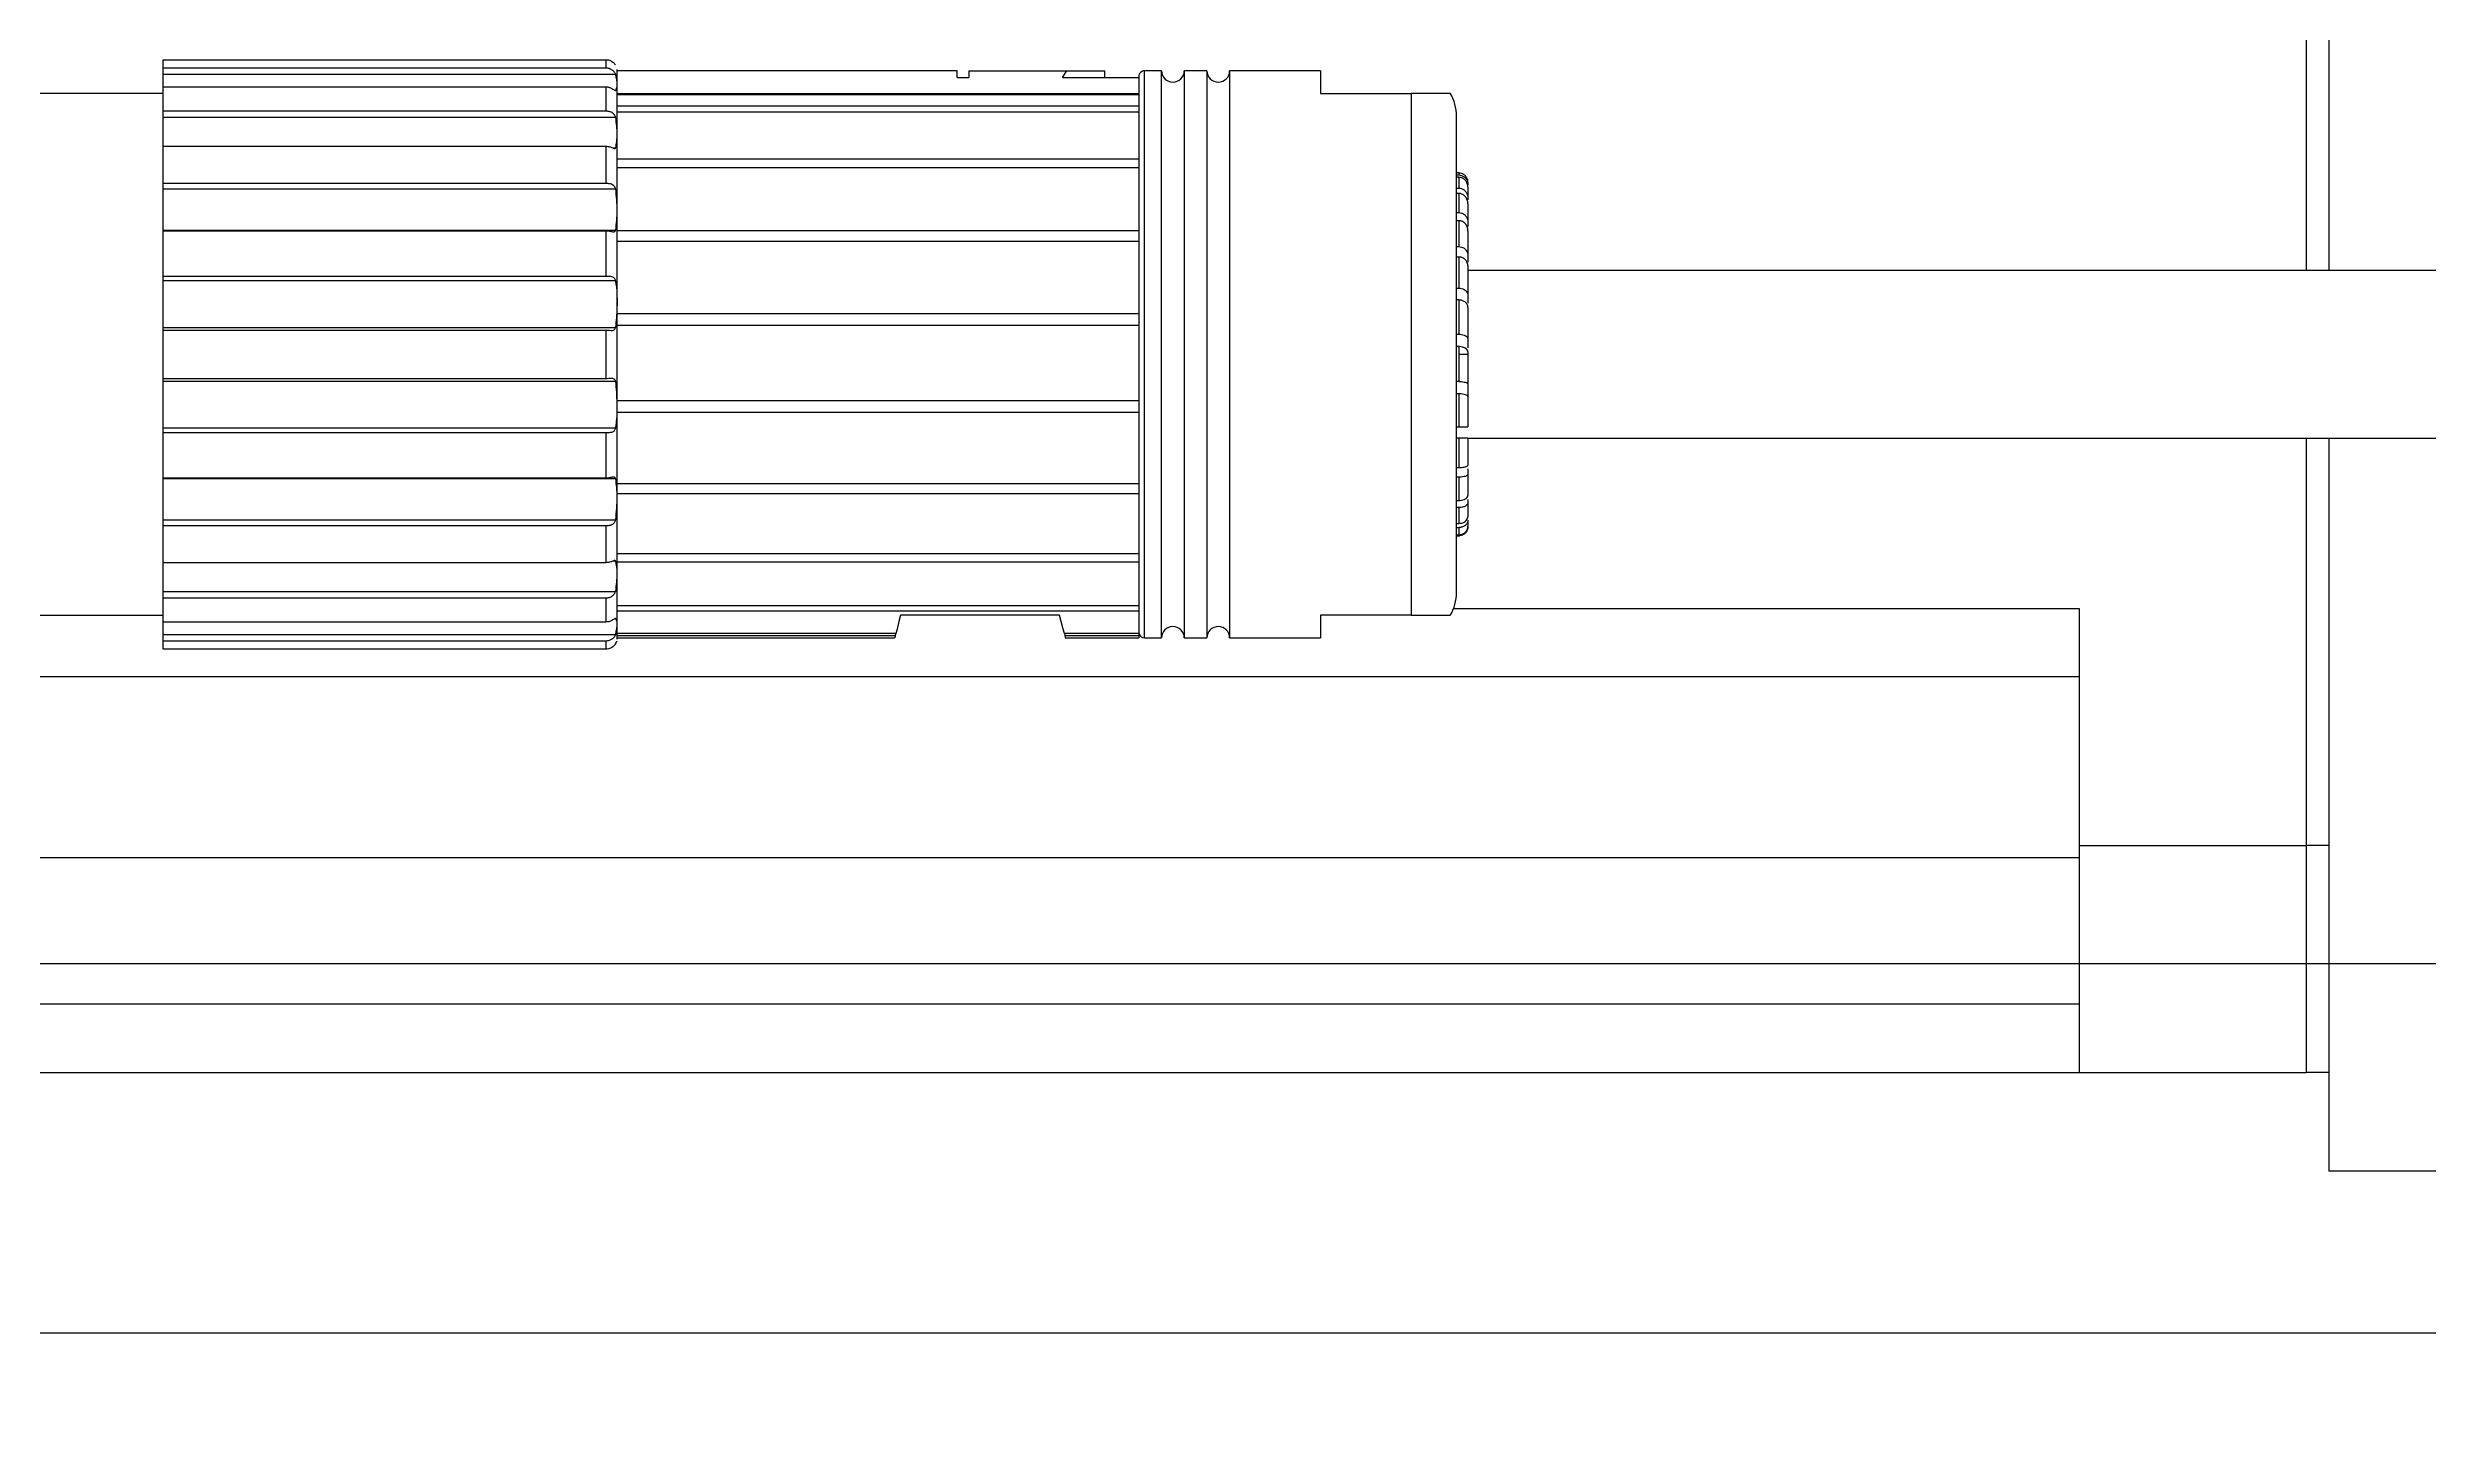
# Model space of a CAD drawing. Header units: inches. Extents: x -955375 to 106222, y -96450 to 64845.
# Drawn here: x 15714.4 to 15819.3, y 26646.6 to 26707.7 of the extents above; entities that cross this region are included whole.
import ezdxf

# ---------------------------------------------------------------- set-up
doc = ezdxf.new("R2010")
doc.units = ezdxf.units.IN
doc.header["$MEASUREMENT"] = 0
doc.linetypes.add('CONTINUA', pattern=[0])
doc.layers.add('ACHUTECH', color=24, linetype='Continuous', lineweight=18)
doc.layers.add('DIBUJO', color=2, linetype='Continuous')
doc.layers.add('P-EQUIPO NUEVO', color=134, linetype='Continuous')
doc.styles.get("Standard").update_dxf_attribs({"font": 'isocp2.shx'})
doc.dimstyles.new('SUPERPEQUEÑA', dxfattribs={"dimtxt": 0.1, "dimasz": 0.05, "dimexe": 0.1, "dimexo": 0.15, "dimgap": 0.05, "dimtad": 1, "dimzin": 0, "dimdsep": 46, "dimtxsty": 'Standard', "dimblk1": 'CRUZZ', "dimblk2": 'CRUZZ', "dimsah": 1, "dimcen": 0.03, "dimse1": 1, "dimse2": 1, "dimclrd": 109, "dimclre": 4, "dimclrt": 173, "dimadec": 0, "dimazin": 0, "dimtfac": 1, "dimtix": 1, "dimtmove": 1, "dimatfit": 3, "dimldrblk": 'CRUZZ', "dimfxl": 1, "dimtolj": 1, "dimtzin": 0, "dimlwd": -1, "dimarcsym": 0})

# ---------------------------------------------------------------- blocks, each defined once
blk = doc.blocks.new('CRUZ')
at = {"layer": 'DIBUJO', "color": 7, "lineweight": -3}
for p, q in [((-0.22, 0), (0.22, 0)), ((0, 0.22), (0, -0.22))]:
    blk.add_line(p, q, dxfattribs=at)
at = {"layer": 'DIBUJO', "color": 7, "lineweight": -3, "const_width": 0.05}
blk.add_lwpolyline([(-0.03, 0, 1), (0.03, 0, 1)], format="xyb", close=True, dxfattribs=at)
blk = doc.blocks.new('CRUZZ')
at = {"layer": 'DIBUJO', "color": 3, "xscale": 10, "yscale": 10, "zscale": 10}
blk.add_blockref('CRUZ', (0, 0), dxfattribs=at)
blk = doc.blocks.new('*D185')
at = {"layer": 'ACHUTECH', "color": 7, "ltscale": 500, "transparency": 16777216}
blk.add_line((5118.65, 54499.15), (5118.65, 25409.93), dxfattribs=at)
at = {"layer": 'Defpoints', "color": 0, "linetype": 'CONTINUA', "ltscale": 500, "transparency": 16777216}
for p in [(26169.23, 54499.2), (5118.65, 25409.88), (6592.24, 25409.88)]:
    blk.add_point(p, dxfattribs=at)
at = {"layer": 'ACHUTECH', "color": 7, "linetype": 'CONTINUA', "ltscale": 500, "transparency": 16777216, "xscale": 0.05, "yscale": 0.05, "zscale": 0.05}
for p, rotation in [((5118.65, 54499.2), 90), ((5118.65, 25409.88), 270)]:
    blk.add_blockref('CRUZZ', p, dxfattribs=dict(at, rotation=rotation))
at = {"layer": 'ACHUTECH', "color": 7, "linetype": 'CONTINUA', "lineweight": 13, "ltscale": 500, "transparency": 16777216, "insert": (5118.56, 39954.54), "char_height": 0.15, "attachment_point": 5, "rotation": 90}
blk.add_mtext('\\A1;29089.32', dxfattribs=at)
blk = doc.blocks.new('*D201')
at = {"layer": 'ACHUTECH', "color": 7, "ltscale": 500, "transparency": 16777216}
blk.add_line((4340.12, 59153.03), (4340.12, 15437.33), dxfattribs=at)
at = {"layer": 'Defpoints', "color": 0, "linetype": 'CONTINUA', "ltscale": 500, "transparency": 16777216}
for p in [(21639.15, 59153.08), (4340.12, 15437.28), (6285.39, 15437.28)]:
    blk.add_point(p, dxfattribs=at)
at = {"layer": 'ACHUTECH', "color": 7, "linetype": 'CONTINUA', "ltscale": 500, "transparency": 16777216, "xscale": 0.05, "yscale": 0.05, "zscale": 0.05}
for p, rotation in [((4340.12, 59153.08), 90), ((4340.12, 15437.28), 270)]:
    blk.add_blockref('CRUZZ', p, dxfattribs=dict(at, rotation=rotation))
at = {"layer": 'ACHUTECH', "color": 7, "linetype": 'CONTINUA', "lineweight": 13, "ltscale": 500, "transparency": 16777216, "insert": (4340.02, 37295.18), "char_height": 0.15, "attachment_point": 5, "rotation": 90}
blk.add_mtext('\\A1;43715.81', dxfattribs=at)
blk = doc.blocks.new('termoformadora 2')
for p, q in [((132977.17, -8623.36), (133727.17, -8623.36)), ((133410.17, -8630.5), (133460.17, -8630.5)), ((133460.17, -8662.8), (133460.17, -8630.5)), ((133460.17, -8634.85), (133461.17, -8634.85)), ((133634.17, -8634.85), (133461.17, -8634.85)), ((133461.17, -8662.8), (133461.17, -8634.85)), ((133461.17, -8662.8), (133461.17, -8634.85)), ((133471.17, -8655.3), (133471.17, -8634.85)), ((133471.17, -8637.85), (133565.67, -8637.85)), ((132977.17, -8639.64), (133727.17, -8639.64)), ((133471.17, -8644.3), (133565.67, -8644.3)), ((133460.17, -8644.85), (133461.17, -8644.85)), ((133471.17, -8644.85), (133461.17, -8644.85)), ((133565.67, -8652.3), (133471.17, -8652.3)), ((133508.62, -8654), (133504.62, -8654)), ((133504.62, -8655), (133504.62, -8654)), ((133508.62, -8679), (133508.62, -8654)), ((133510.62, -8654), (133509.62, -8654)), ((133509.62, -8679), (133509.62, -8654)), ((133510.62, -8679), (133510.62, -8654)), ((133512.37, -8654), (133511.62, -8654)), ((133511.62, -8654), (133511.62, -8679)), ((133512.37, -8654), (133512.37, -8679)), ((133515.85, -8654), (133512.62, -8654)), ((133512.62, -8678.75), (133512.62, -8654)), ((133515.88, -8654.11), (133512.62, -8654.11)), ((133515.85, -8654.01), (133515.85, -8654)), ((133515.88, -8654.11), (133515.85, -8654.01)), ((133515.89, -8654.15), (133515.88, -8654.11)), ((133523.36, -8654.11), (133523.34, -8654.15)), ((133523.36, -8654.11), (133523.38, -8654.01)), ((133535.62, -8654.11), (133523.36, -8654.11)), ((133523.38, -8654.01), (133523.39, -8654)), ((133535.62, -8654), (133523.39, -8654)), ((133535.62, -8653.95), (133535.62, -8679.05)), ((133536.12, -8653.5), (133555.62, -8653.5)), ((133536.12, -8653.87), (133536.12, -8653.5)), ((133555.62, -8653.87), (133536.12, -8653.87)), ((133555.62, -8653.5), (133555.62, -8679.49)), ((133500.62, -8655), (133504.62, -8655)), ((133500.62, -8678), (133500.62, -8655)), ((133512.62, -8654.19), (133515.9, -8654.19)), ((133515.9, -8654.19), (133515.89, -8654.15)), ((133515.9, -8654.19), (133515.96, -8654.39)), ((133515.96, -8654.39), (133516.03, -8654.66)), ((133516.03, -8654.66), (133516.12, -8655)), ((133516.12, -8655), (133523.12, -8655)), ((133523.12, -8655), (133523.21, -8654.66)), ((133523.21, -8654.66), (133523.28, -8654.39)), ((133523.28, -8654.39), (133523.34, -8654.19)), ((133523.34, -8654.15), (133523.34, -8654.19)), ((133523.34, -8654.19), (133535.62, -8654.19)), ((133555.62, -8654.15), (133535.69, -8654.15)), ((133535.69, -8654.86), (133535.7, -8654.86)), ((133536.12, -8654.7), (133555.62, -8654.7)), ((133536.12, -8655.77), (133536.12, -8654.7)), ((133561.32, -8655), (133555.62, -8655)), ((133498.75, -8655.3), (133471.17, -8655.3)), ((133498.62, -8656), (133498.62, -8677)), ((133535.62, -8655.2), (133512.62, -8655.2)), ((133512.62, -8655.42), (133535.62, -8655.42)), ((133555.62, -8656.05), (133535.69, -8656.05)), ((133555.62, -8655.77), (133536.12, -8655.77)), ((133535.62, -8657.35), (133512.62, -8657.35)), ((133512.62, -8657.7), (133535.62, -8657.7)), ((133535.69, -8657.39), (133535.8, -8657.39)), ((133536.12, -8657.31), (133555.62, -8657.31)), ((133536.12, -8658.96), (133536.12, -8657.31)), ((133498.12, -8659.19), (133498.12, -8658.93)), ((133498.12, -8660.1), (133498.12, -8659.36)), ((133498.52, -8658.5), (133498.49, -8658.5)), ((133498.62, -8658.5), (133498.52, -8658.5)), ((133498.52, -8658.5), (133498.62, -8658.5)), ((133498.52, -8658.5), (133498.52, -8658.5)), ((133498.62, -8658.55), (133498.52, -8658.55)), ((133498.52, -8658.86), (133498.52, -8658.55)), ((133498.52, -8658.86), (133498.62, -8658.86)), ((133498.62, -8659.05), (133498.52, -8659.05)), ((133498.52, -8659.75), (133498.52, -8659.05)), ((133555.62, -8659.21), (133535.69, -8659.21)), ((133555.62, -8658.96), (133536.12, -8658.96)), ((133498.12, -8661.45), (133498.12, -8660.28)), ((133498.52, -8659.75), (133498.62, -8659.75)), ((133498.62, -8660.06), (133498.52, -8660.06)), ((133498.52, -8661.09), (133498.52, -8660.06)), ((133535.62, -8660.36), (133512.62, -8660.36)), ((133498.52, -8661.09), (133498.62, -8661.09)), ((133512.62, -8660.8), (133535.62, -8660.8)), ((133535.69, -8661.02), (133555.62, -8661.02)), ((133536.12, -8661.04), (133555.62, -8661.04)), ((133536.12, -8663.06), (133536.12, -8661.04)), ((133498.12, -8662.8), (133498.12, -8661.62)), ((133498.62, -8661.51), (133498.52, -8661.51)), ((133498.52, -8662.8), (133498.52, -8661.51)), ((133498.09, -8662.8), (133320.59, -8662.8)), ((133498.12, -8666.61), (133498.12, -8663.3)), ((133498.52, -8662.8), (133498.62, -8662.8)), ((133498.62, -8663.3), (133498.52, -8663.3)), ((133498.52, -8664.76), (133498.52, -8663.3)), ((133535.69, -8663.25), (133555.62, -8663.25)), ((133555.62, -8663.06), (133536.12, -8663.06)), ((133535.62, -8663.95), (133512.62, -8663.95)), ((133512.62, -8664.45), (133535.62, -8664.45)), ((133498.52, -8664.76), (133498.62, -8664.76)), ((133498.52, -8665.3), (133498.62, -8665.3)), ((133498.52, -8666.84), (133498.52, -8665.3)), ((133535.69, -8665.31), (133555.62, -8665.31)), ((133536.12, -8665.42), (133555.62, -8665.42)), ((133536.12, -8667.57), (133536.12, -8665.42)), ((133498.12, -8666.5), (133498.52, -8666.5)), ((133498.12, -8668.57), (133498.12, -8666.79)), ((133498.52, -8666.84), (133498.62, -8666.84)), ((133498.62, -8667.39), (133498.52, -8667.39)), ((133498.52, -8668.9), (133498.52, -8667.39)), ((133555.62, -8667.68), (133535.69, -8667.68)), ((133555.62, -8667.57), (133536.12, -8667.57)), ((133498.12, -8670.4), (133498.12, -8668.75)), ((133535.62, -8667.78), (133512.62, -8667.78)), ((133512.62, -8668.28), (133535.62, -8668.28)), ((133498.52, -8668.9), (133498.62, -8668.9)), ((133498.62, -8669.42), (133498.52, -8669.42)), ((133498.52, -8670.79), (133498.52, -8669.42)), ((133535.69, -8669.74), (133555.62, -8669.74)), ((133320.59, -8670.2), (133498.12, -8670.2)), ((133460.17, -8688.6), (133460.17, -8670.2)), ((133461.17, -8688.6), (133461.17, -8670.2)), ((133461.17, -8688.6), (133461.17, -8670.2)), ((133498.12, -8671.95), (133498.12, -8670.57)), ((133498.52, -8670.79), (133498.62, -8670.79)), ((133536.12, -8669.93), (133555.62, -8669.93)), ((133536.12, -8671.95), (133536.12, -8669.93)), ((133498.62, -8671.25), (133498.52, -8671.25)), ((133498.52, -8672.39), (133498.52, -8671.25)), ((133535.62, -8671.49), (133512.62, -8671.49)), ((133512.62, -8671.95), (133535.62, -8671.95)), ((133555.62, -8671.95), (133536.12, -8671.95)), ((133461.17, -8673), (133461.17, -8673)), ((133498.12, -8673.13), (133498.12, -8672.13)), ((133498.52, -8672.39), (133498.62, -8672.39)), ((133498.62, -8672.75), (133498.52, -8672.75)), ((133498.52, -8673.59), (133498.52, -8672.75)), ((133555.62, -8671.97), (133535.69, -8671.97)), ((133498.12, -8673.87), (133498.12, -8673.31)), ((133498.52, -8673.59), (133498.62, -8673.59)), ((133498.62, -8673.83), (133498.52, -8673.83)), ((133498.52, -8674.31), (133498.52, -8673.83)), ((133535.69, -8673.78), (133555.62, -8673.78)), ((133536.12, -8674.03), (133555.62, -8674.03)), ((133536.12, -8675.68), (133536.12, -8674.03)), ((133498.52, -8674.31), (133498.62, -8674.31)), ((133498.62, -8674.41), (133498.52, -8674.41)), ((133498.52, -8674.5), (133498.52, -8674.41)), ((133498.52, -8674.5), (133498.62, -8674.5)), ((133535.62, -8674.73), (133512.62, -8674.73)), ((133512.62, -8675.1), (133535.62, -8675.1)), ((133535.8, -8675.6), (133535.69, -8675.6)), ((133555.62, -8675.68), (133536.12, -8675.68)), ((133535.62, -8677.19), (133512.62, -8677.19)), ((133535.69, -8676.94), (133555.62, -8676.94)), ((133504.62, -8678), (133500.62, -8678)), ((133504.62, -8679), (133504.62, -8678)), ((133512.62, -8677.44), (133535.62, -8677.44)), ((133535.62, -8677.95), (133512.62, -8677.95)), ((133535.62, -8678), (133512.62, -8678)), ((133536.12, -8677.22), (133555.62, -8677.22)), ((133536.12, -8678.3), (133536.12, -8677.22)), ((133555.62, -8678), (133561.32, -8678)), ((133504.62, -8679), (133508.62, -8679)), ((133509.62, -8679), (133510.62, -8679)), ((133511.62, -8679), (133512.37, -8679)), ((133515.98, -8678.7), (133512.62, -8678.7)), ((133514.12, -8678.7), (133514.12, -8679)), ((133520.12, -8679), (133514.12, -8679)), ((133515.98, -8678.7), (133515.79, -8679)), ((133520.63, -8678.7), (133520.12, -8678.7)), ((133520.12, -8679), (133520.12, -8678.7)), ((133520.63, -8678.7), (133520.63, -8679)), ((133520.63, -8679), (133535.62, -8679)), ((133535.69, -8678.84), (133555.62, -8678.84)), ((133555.62, -8678.3), (133536.12, -8678.3)), ((133536.12, -8679.12), (133555.62, -8679.12)), ((133536.12, -8679.49), (133536.12, -8679.12)), ((133461.17, -8679.5), (133461.17, -8679.5)), ((133555.62, -8679.49), (133536.12, -8679.49))]:
    blk.add_line(p, q)
for centre, radius, start, end in [((133509.12, -8654), 0.5, 180, 0), ((133511.12, -8654), 0.5, 180, 0), ((133512.37, -8654.25), 0.25, 0, 90), ((133500.62, -8656), 2, 149.6723, 180), ((133500.62, -8677), 2, 180, 210.3425), ((133509.12, -8679), 0.5, 0, 180), ((133511.12, -8679), 0.5, 0, 180), ((133512.37, -8678.75), 0.25, 270, 0)]:
    blk.add_arc(centre, radius, start, end)
for points, knots in [([(133535.69, -8653.74), (133535.65, -8653.81), (133535.61, -8653.88), (133535.63, -8653.84), (133535.63, -8653.84)], [0, 0, 0, 0, 0.960113, 1, 1, 1, 1]), ([(133535.69, -8653.74), (133535.69, -8653.73), (133535.7, -8653.72), (133535.73, -8653.68), (133535.78, -8653.63), (133535.86, -8653.57), (133535.98, -8653.51), (133536.08, -8653.51), (133536.12, -8653.5)], [0, 0, 0, 0, 0.107843, 0.21534, 0.329141, 0.507124, 0.76994, 1, 1, 1, 1]), ([(133536.12, -8653.87), (133536.06, -8653.88), (133535.96, -8653.89), (133535.86, -8653.94), (133535.79, -8653.99), (133535.74, -8654.04), (133535.71, -8654.1), (133535.69, -8654.13), (133535.69, -8654.15), (133535.69, -8654.15)], [0, 0, 0, 0, 0.285301, 0.533334, 0.58087, 0.758195, 0.873447, 0.978934, 1, 1, 1, 1]), ([(133500.62, -8655), (133500.52, -8655), (133500.33, -8655), (133500.02, -8655), (133499.64, -8655), (133499.06, -8655), (133498.89, -8655), (133498.91, -8655), (133498.91, -8655)], [0, 0, 0, 0, 0.051398, 0.102506, 0.190718, 0.35322, 0.846409, 1, 1, 1, 1]), ([(133535.69, -8654.86), (133535.66, -8654.8), (133535.6, -8654.67), (133535.66, -8654.33), (133535.69, -8654.15)], [0, 0, 0, 0, 0.480118, 1, 1, 1, 1]), ([(133535.69, -8654.86), (133535.69, -8654.86), (133535.7, -8654.87), (133535.73, -8654.85), (133535.78, -8654.81), (133535.86, -8654.76), (133535.98, -8654.71), (133536.08, -8654.7), (133536.12, -8654.7)], [0, 0, 0, 0, 0.107836, 0.215336, 0.329201, 0.507172, 0.769944, 1, 1, 1, 1]), ([(133535.69, -8657.39), (133535.66, -8657.22), (133535.6, -8656.86), (133535.66, -8656.33), (133535.69, -8656.05)], [0, 0, 0, 0, 0.480114, 1, 1, 1, 1]), ([(133536.12, -8655.77), (133536.06, -8655.77), (133535.95, -8655.78), (133535.83, -8655.84), (133535.75, -8655.92), (133535.71, -8655.98), (133535.69, -8656.03), (133535.69, -8656.05), (133535.69, -8656.05)], [0, 0, 0, 0, 0.285548, 0.575745, 0.748564, 0.863639, 0.979379, 1, 1, 1, 1]), ([(133535.69, -8657.39), (133535.69, -8657.4), (133535.7, -8657.42), (133535.73, -8657.42), (133535.78, -8657.4), (133535.86, -8657.37), (133535.98, -8657.32), (133536.08, -8657.32), (133536.12, -8657.31)], [0, 0, 0, 0, 0.107818, 0.21532, 0.329173, 0.507117, 0.769934, 1, 1, 1, 1]), ([(133498.12, -8658.9), (133498.12, -8658.85), (133498.14, -8658.75), (133498.22, -8658.62), (133498.34, -8658.53), (133498.45, -8658.51), (133498.51, -8658.5), (133498.52, -8658.5)], [0, 0, 0, 0, 0.254699, 0.510271, 0.743553, 0.946784, 1, 1, 1, 1]), ([(133498.52, -8658.55), (133498.48, -8658.55), (133498.39, -8658.56), (133498.28, -8658.61), (133498.19, -8658.7), (133498.13, -8658.81), (133498.12, -8658.89), (133498.12, -8658.93)], [0, 0, 0, 0, 0.191694, 0.383226, 0.581372, 0.795228, 1, 1, 1, 1]), ([(133498.12, -8659.19), (133498.12, -8659.15), (133498.14, -8659.06), (133498.22, -8658.96), (133498.34, -8658.89), (133498.45, -8658.87), (133498.51, -8658.86), (133498.52, -8658.86)], [0, 0, 0, 0, 0.254739, 0.510308, 0.743551, 0.946787, 1, 1, 1, 1]), ([(133498.52, -8659.05), (133498.48, -8659.05), (133498.39, -8659.06), (133498.28, -8659.1), (133498.19, -8659.17), (133498.13, -8659.26), (133498.12, -8659.33), (133498.12, -8659.36)], [0, 0, 0, 0, 0.191692, 0.383209, 0.581342, 0.795165, 1, 1, 1, 1]), ([(133498.22, -8658.65), (133498.2, -8658.66), (133498.18, -8658.68), (133498.17, -8658.71), (133498.17, -8658.72)], [0, 0, 0, 0, 0.722395, 1, 1, 1, 1]), ([(133535.69, -8661.02), (133535.66, -8660.76), (133535.6, -8660.21), (133535.66, -8659.55), (133535.69, -8659.21)], [0, 0, 0, 0, 0.480116, 1, 1, 1, 1]), ([(133536.12, -8658.96), (133536.06, -8658.96), (133535.95, -8658.96), (133535.83, -8659), (133535.75, -8659.06), (133535.72, -8659.11), (133535.7, -8659.16), (133535.69, -8659.19), (133535.69, -8659.21)], [0, 0, 0, 0, 0.285405, 0.575483, 0.719739, 0.841668, 0.887118, 1, 1, 1, 1]), ([(133498.12, -8659.97), (133498.12, -8659.94), (133498.14, -8659.89), (133498.22, -8659.81), (133498.34, -8659.76), (133498.45, -8659.75), (133498.51, -8659.75), (133498.52, -8659.75)], [0, 0, 0, 0, 0.25471, 0.510282, 0.743565, 0.946786, 1, 1, 1, 1]), ([(133498.52, -8660.06), (133498.48, -8660.06), (133498.39, -8660.07), (133498.28, -8660.1), (133498.19, -8660.15), (133498.13, -8660.21), (133498.12, -8660.26), (133498.12, -8660.28)], [0, 0, 0, 0, 0.191685, 0.383214, 0.58134, 0.795188, 1, 1, 1, 1]), ([(133498.12, -8661.2), (133498.12, -8661.19), (133498.14, -8661.16), (133498.22, -8661.12), (133498.34, -8661.1), (133498.45, -8661.09), (133498.51, -8661.09), (133498.52, -8661.09)], [0, 0, 0, 0, 0.254701, 0.51028, 0.743546, 0.946786, 1, 1, 1, 1]), ([(133535.69, -8661.02), (133535.69, -8661.04), (133535.7, -8661.06), (133535.73, -8661.08), (133535.78, -8661.09), (133535.86, -8661.08), (133535.98, -8661.05), (133536.08, -8661.04), (133536.12, -8661.04)], [0, 0, 0, 0, 0.107872, 0.215354, 0.329179, 0.50716, 0.76995, 1, 1, 1, 1]), ([(133498.52, -8661.51), (133498.48, -8661.51), (133498.39, -8661.51), (133498.28, -8661.53), (133498.19, -8661.55), (133498.13, -8661.59), (133498.12, -8661.61), (133498.12, -8661.62)], [0, 0, 0, 0, 0.191689, 0.383231, 0.581338, 0.795182, 1, 1, 1, 1]), ([(133498.12, -8662.8), (133498.12, -8662.8), (133498.14, -8662.8), (133498.22, -8662.8), (133498.34, -8662.8), (133498.45, -8662.8), (133498.51, -8662.8), (133498.52, -8662.8)], [0, 0, 0, 0, 0.254725, 0.510288, 0.743551, 0.946787, 1, 1, 1, 1]), ([(133498.52, -8663.3), (133498.48, -8663.3), (133498.39, -8663.3), (133498.28, -8663.3), (133498.19, -8663.3), (133498.13, -8663.3), (133498.12, -8663.3), (133498.12, -8663.3)], [0, 0, 0, 0, 0.191691, 0.383217, 0.581349, 0.795189, 1, 1, 1, 1]), ([(133535.69, -8665.31), (133535.66, -8664.99), (133535.62, -8664.38), (133535.63, -8663.67), (133535.68, -8663.31), (133535.69, -8663.25)], [0, 0, 0, 0, 0.479749, 0.913494, 1, 1, 1, 1]), ([(133536.12, -8663.06), (133536.06, -8663.06), (133535.95, -8663.06), (133535.83, -8663.07), (133535.75, -8663.11), (133535.71, -8663.17), (133535.7, -8663.21), (133535.69, -8663.24), (133535.69, -8663.25)], [0, 0, 0, 0, 0.285441, 0.575562, 0.71979, 0.841723, 0.9645, 1, 1, 1, 1]), ([(133498.12, -8664.64), (133498.12, -8664.66), (133498.14, -8664.68), (133498.22, -8664.72), (133498.34, -8664.75), (133498.45, -8664.76), (133498.51, -8664.76), (133498.52, -8664.76)], [0, 0, 0, 0, 0.254737, 0.510308, 0.743553, 0.946786, 1, 1, 1, 1]), ([(133498.52, -8665.3), (133498.48, -8665.3), (133498.39, -8665.3), (133498.28, -8665.28), (133498.19, -8665.26), (133498.13, -8665.22), (133498.12, -8665.2), (133498.12, -8665.19)], [0, 0, 0, 0, 0.191688, 0.383217, 0.581322, 0.795185, 1, 1, 1, 1]), ([(133535.69, -8665.31), (133535.69, -8665.33), (133535.7, -8665.36), (133535.73, -8665.4), (133535.78, -8665.43), (133535.86, -8665.44), (133535.98, -8665.43), (133536.08, -8665.42), (133536.12, -8665.42)], [0, 0, 0, 0, 0.107826, 0.215358, 0.329179, 0.507155, 0.769955, 1, 1, 1, 1]), ([(133498.12, -8666.61), (133498.12, -8666.64), (133498.14, -8666.7), (133498.22, -8666.77), (133498.35, -8666.82), (133498.45, -8666.84), (133498.51, -8666.84), (133498.52, -8666.84)], [0, 0, 0, 0, 0.261406, 0.518843, 0.751088, 0.953574, 1, 1, 1, 1]), ([(133498.52, -8667.39), (133498.48, -8667.39), (133498.39, -8667.38), (133498.28, -8667.35), (133498.19, -8667.3), (133498.13, -8667.24), (133498.12, -8667.19), (133498.12, -8667.17)], [0, 0, 0, 0, 0.191688, 0.383216, 0.581342, 0.795189, 1, 1, 1, 1]), ([(133535.69, -8669.74), (133535.68, -8669.68), (133535.62, -8669.29), (133535.61, -8668.58), (133535.66, -8667.97), (133535.69, -8667.68)], [0, 0, 0, 0, 0.086528, 0.564688, 1, 1, 1, 1]), ([(133536.12, -8667.57), (133536.06, -8667.57), (133535.95, -8667.56), (133535.83, -8667.55), (133535.75, -8667.57), (133535.71, -8667.61), (133535.7, -8667.65), (133535.69, -8667.68), (133535.69, -8667.68)], [0, 0, 0, 0, 0.285457, 0.575596, 0.71981, 0.841826, 0.964513, 1, 1, 1, 1]), ([(133498.12, -8668.57), (133498.12, -8668.61), (133498.14, -8668.7), (133498.22, -8668.8), (133498.34, -8668.87), (133498.45, -8668.89), (133498.51, -8668.9), (133498.52, -8668.9)], [0, 0, 0, 0, 0.254739, 0.510308, 0.743551, 0.946787, 1, 1, 1, 1]), ([(133498.52, -8669.42), (133498.48, -8669.42), (133498.39, -8669.41), (133498.28, -8669.36), (133498.19, -8669.29), (133498.13, -8669.2), (133498.12, -8669.14), (133498.12, -8669.11)], [0, 0, 0, 0, 0.191674, 0.383222, 0.5813, 0.795173, 1, 1, 1, 1]), ([(133535.69, -8669.74), (133535.69, -8669.76), (133535.7, -8669.8), (133535.73, -8669.85), (133535.78, -8669.9), (133535.86, -8669.93), (133535.98, -8669.94), (133536.08, -8669.93), (133536.12, -8669.93)], [0, 0, 0, 0, 0.10778, 0.215304, 0.32918, 0.507128, 0.769944, 1, 1, 1, 1]), ([(133498.12, -8670.4), (133498.12, -8670.44), (133498.14, -8670.54), (133498.22, -8670.67), (133498.34, -8670.76), (133498.45, -8670.79), (133498.51, -8670.79), (133498.52, -8670.79)], [0, 0, 0, 0, 0.254763, 0.510322, 0.743543, 0.946787, 1, 1, 1, 1]), ([(133498.52, -8671.25), (133498.48, -8671.24), (133498.39, -8671.24), (133498.28, -8671.18), (133498.19, -8671.09), (133498.13, -8670.98), (133498.12, -8670.91), (133498.12, -8670.87)], [0, 0, 0, 0, 0.191692, 0.383216, 0.58131, 0.795164, 1, 1, 1, 1]), ([(133498.12, -8671.95), (133498.12, -8672.01), (133498.14, -8672.12), (133498.22, -8672.26), (133498.34, -8672.36), (133498.45, -8672.39), (133498.51, -8672.39), (133498.52, -8672.39)], [0, 0, 0, 0, 0.254729, 0.510298, 0.743566, 0.946787, 1, 1, 1, 1]), ([(133536.12, -8671.95), (133536.06, -8671.95), (133535.95, -8671.94), (133535.83, -8671.91), (133535.75, -8671.9), (133535.71, -8671.92), (133535.7, -8671.94), (133535.69, -8671.97), (133535.69, -8671.97)], [0, 0, 0, 0, 0.285463, 0.575618, 0.719852, 0.841805, 0.964547, 1, 1, 1, 1]), ([(133498.52, -8672.75), (133498.48, -8672.75), (133498.39, -8672.74), (133498.28, -8672.67), (133498.19, -8672.58), (133498.13, -8672.46), (133498.12, -8672.37), (133498.12, -8672.33)], [0, 0, 0, 0, 0.191692, 0.383205, 0.581349, 0.795179, 1, 1, 1, 1]), ([(133535.69, -8673.78), (133535.66, -8673.47), (133535.6, -8672.81), (133535.66, -8672.26), (133535.69, -8671.97)], [0, 0, 0, 0, 0.480116, 1, 1, 1, 1]), ([(133498.12, -8673.13), (133498.12, -8673.19), (133498.14, -8673.31), (133498.22, -8673.45), (133498.34, -8673.55), (133498.45, -8673.59), (133498.51, -8673.59), (133498.52, -8673.59)], [0, 0, 0, 0, 0.254737, 0.510253, 0.743554, 0.94678, 1, 1, 1, 1]), ([(133498.52, -8673.83), (133498.48, -8673.82), (133498.39, -8673.82), (133498.28, -8673.75), (133498.19, -8673.65), (133498.13, -8673.53), (133498.12, -8673.43), (133498.12, -8673.39)], [0, 0, 0, 0, 0.191685, 0.383246, 0.581345, 0.795187, 1, 1, 1, 1]), ([(133498.12, -8673.87), (133498.12, -8673.92), (133498.14, -8674.03), (133498.22, -8674.17), (133498.34, -8674.27), (133498.45, -8674.3), (133498.51, -8674.3), (133498.52, -8674.31)], [0, 0, 0, 0, 0.254729, 0.510298, 0.743566, 0.946787, 1, 1, 1, 1]), ([(133498.52, -8674.41), (133498.48, -8674.4), (133498.39, -8674.39), (133498.28, -8674.33), (133498.19, -8674.24), (133498.13, -8674.12), (133498.12, -8674.03), (133498.12, -8673.98)], [0, 0, 0, 0, 0.19168, 0.383227, 0.581295, 0.795186, 1, 1, 1, 1]), ([(133535.69, -8673.78), (133535.69, -8673.8), (133535.7, -8673.85), (133535.74, -8673.91), (133535.79, -8673.96), (133535.88, -8674.01), (133536, -8674.03), (133536.09, -8674.03), (133536.12, -8674.03)], [0, 0, 0, 0, 0.112789, 0.234406, 0.355643, 0.545776, 0.822246, 1, 1, 1, 1]), ([(133498.12, -8674.1), (133498.12, -8674.15), (133498.12, -8674.21), (133498.16, -8674.26), (133498.17, -8674.28)], [0, 0, 0, 0, 0.785079, 1, 1, 1, 1]), ([(133498.17, -8674.28), (133498.17, -8674.28), (133498.19, -8674.34), (133498.27, -8674.41), (133498.39, -8674.48), (133498.48, -8674.49), (133498.52, -8674.49)], [0, 0, 0, 0, 0.053313, 0.372586, 0.691115, 1, 1, 1, 1]), ([(133535.69, -8676.94), (133535.66, -8676.69), (133535.6, -8676.15), (133535.66, -8675.79), (133535.69, -8675.6)], [0, 0, 0, 0, 0.480111, 1, 1, 1, 1]), ([(133536.12, -8675.68), (133536.06, -8675.67), (133535.95, -8675.66), (133535.83, -8675.61), (133535.75, -8675.58), (133535.71, -8675.57), (133535.7, -8675.58), (133535.69, -8675.6), (133535.69, -8675.6)], [0, 0, 0, 0, 0.285443, 0.575592, 0.719809, 0.84176, 0.964484, 1, 1, 1, 1]), ([(133535.69, -8676.94), (133535.69, -8676.96), (133535.7, -8676.99), (133535.72, -8677.04), (133535.76, -8677.09), (133535.82, -8677.15), (133535.94, -8677.2), (133536.04, -8677.22), (133536.11, -8677.22), (133536.12, -8677.22)], [0, 0, 0, 0, 0.107852, 0.215427, 0.251455, 0.429751, 0.655538, 0.947962, 1, 1, 1, 1]), ([(133498.91, -8678), (133498.91, -8678), (133498.9, -8678), (133499.03, -8678), (133499.27, -8678), (133499.65, -8678), (133499.94, -8678), (133500.27, -8678), (133500.49, -8678), (133500.6, -8678), (133500.62, -8678)], [0, 0, 0, 0, 0.184878, 0.421097, 0.684335, 0.782445, 0.881139, 0.938712, 0.989058, 1, 1, 1, 1]), ([(133535.69, -8678.84), (133535.66, -8678.68), (133535.6, -8678.34), (133535.66, -8678.2), (133535.69, -8678.13)], [0, 0, 0, 0, 0.48011, 1, 1, 1, 1]), ([(133536.12, -8678.3), (133536.06, -8678.29), (133535.95, -8678.28), (133535.83, -8678.21), (133535.75, -8678.16), (133535.71, -8678.13), (133535.7, -8678.13), (133535.69, -8678.13), (133535.69, -8678.13)], [0, 0, 0, 0, 0.285462, 0.575581, 0.71982, 0.841782, 0.964521, 1, 1, 1, 1]), ([(133535.69, -8678.84), (133535.69, -8678.86), (133535.7, -8678.88), (133535.73, -8678.93), (133535.77, -8678.98), (133535.83, -8679.03), (133535.93, -8679.09), (133536.04, -8679.12), (133536.11, -8679.12), (133536.12, -8679.12)], [0, 0, 0, 0, 0.107824, 0.215326, 0.329136, 0.419423, 0.64486, 0.936741, 1, 1, 1, 1]), ([(133536.12, -8679.49), (133536.06, -8679.49), (133535.95, -8679.48), (133535.83, -8679.4), (133535.75, -8679.34), (133535.71, -8679.29), (133535.7, -8679.27), (133535.69, -8679.26), (133535.69, -8679.26)], [0, 0, 0, 0, 0.285463, 0.575617, 0.719811, 0.841757, 0.964497, 1, 1, 1, 1])]:
    blk.add_open_spline(points, degree=3, knots=knots)

msp = doc.modelspace()

# ---------------------------------------------------------------- block references
at = {"layer": 'P-EQUIPO NUEVO', "lineweight": 0, "rotation": 180}
msp.add_blockref('termoformadora 2', (149275.079, 18027.72), dxfattribs=at)

# ---------------------------------------------------------------- dimensions: what is measured, and where the dimension line sits
at = {"layer": 'ACHUTECH', "color": 7, "linetype": 'CONTINUA', "lineweight": 13, "ltscale": 500}
for base, p1, p2, picture, middle in [((4340.116, 15437.278), (21639.15, 59153.085), (6285.39, 15437.278), '*D201', (4340.021, 37295.181)), ((5118.653, 25409.883), (26169.229, 54499.203), (6592.24, 25409.883), '*D185', (5118.558, 39954.543))]:
    dim = msp.add_linear_dim(base=base, p1=p1, p2=p2, angle=90, dimstyle='SUPERPEQUEÑA', override={"dimtxt": 0.15, "dimgap": 0.02, "dimclrd": 7, "dimclrt": 7, "dimfxl": 0.2}, dxfattribs=at)
    dim.commit()
    dim.dimension.update_dxf_attribs({"geometry": picture, "text_midpoint": middle})

doc.saveas('drawing.dxf')
